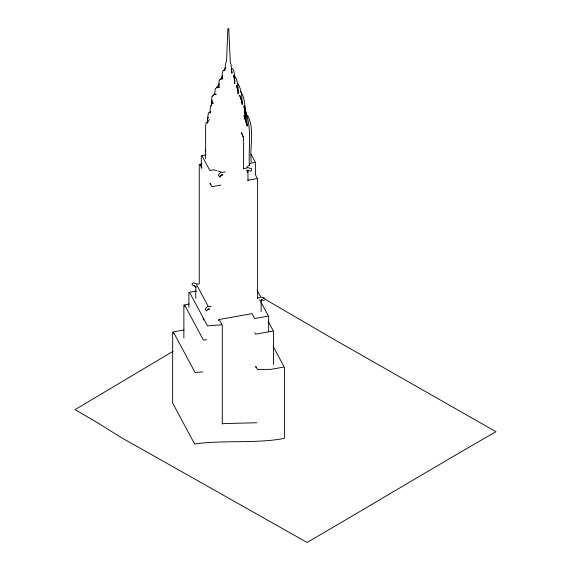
<?xml version="1.0" encoding="UTF-8"?>
<svg xmlns="http://www.w3.org/2000/svg" width="571" height="571" viewBox="0 0 571 571"><rect width="100%" height="100%" fill="white"/><g stroke="black" fill="none" stroke-linecap="round" stroke-linejoin="round"><path stroke-width="0.86" d="M211.463 106.07L211.82 96.892L213.954 94.786L216.445 94.343M218.657 87.877L219.107 80.682L220.27 79.276L222.868 78.812M209.835 112.887L210.513 106.12L212.319 103.287L213.69 103.044M214.675 94.215L215.303 88.641L216.937 87.534L219.978 86.992M211.748 103.558L212.141 100.211M224.881 69.398L225.788 62.839L226.551 61.054L227.879 28.7L228.735 28.55L230.32 62.318L231.084 64.694L231.99 73.266L231.612 70.883M211.877 103.515L212.155 101.802M222.34 75.729L222.076 78.955M218.657 85.636L219.064 83.908M222.476 75.643L222.076 77.328L222.362 72.431L223.118 70.483L225.26 70.105M248.114 170.144L247.571 172.385L247.571 170.144M210.092 112.958L210.513 111.338M208.058 117.54L207.487 118.961L207.487 123.329M208.215 117.505L207.487 118.961L208.422 112.772L210.135 112.466M223.811 70.461L225.424 67.935M209.486 119.517L207.623 122.372L206.167 122.629L205.631 126.177L205.631 158.759M220.078 79.597L222.212 77.178M220.706 172.321L218.565 174.662L218.565 175.597L219.578 176.846L222.04 174.633L221.027 175.261L222.04 175.568L222.897 174.633M246.829 167.481L248.456 165.697M207.566 306.484L205.424 308.825L205.424 309.76L206.438 311.002L208.893 308.797L207.88 309.425L208.893 309.732L209.75 308.797M262.032 299.254L260.961 300.425L259.341 299.932M216.673 87.113L219.007 84.843M212.626 96.014L215.024 93.715M173.092 351.251L75.037 409.664L98.026 423.011L120.552 437.158L307.098 542.45C370.194 505.756 432.682 468.034 495.963 431.712L332.015 338.268L262.674 297.834M231.391 69.005L232.818 68.748C235.195 73.266 234.538 78.727 234.802 83.694L234.324 81.339M205.674 155.026L201.292 155.812L201.292 168.167L201.948 168.052L200.114 164.634M201.884 163.906L199.258 164.377L199.258 283.83L197.537 284.137L193.169 282.809L192.099 283.98L192.099 284.915L194.69 285.893M254.723 162.499L250.726 163.213L249.099 164.998L249.384 165.533C248.314 147.439 252.296 128.168 245.252 110.91M225.288 171.921L221.569 172.585L221.277 172.049L218.193 171.107M243.396 168.681L247.122 168.017M220.906 185.061L211.927 186.66L210.099 183.248L210.099 184.369M256.757 178.652L247.778 180.258L247.978 180.636L247.978 170.151M196.545 291.082L188.894 292.452L188.894 307.434M189.122 304.05L183.862 304.993L183.862 337.939M211.27 306.234L208.422 306.741L196.61 284.715M260.262 297.477L257.414 297.991L257.621 298.369L257.621 178.916L255.587 175.119L255.587 162.764L251.104 154.406M184.048 329.995L172.656 332.029L172.656 403.076L194.583 443.967C224.382 439.82 254.859 443.86 284.415 438.414L284.415 367.367L273.174 346.397M267.792 316.198L254.652 318.547L252.011 313.629L218.572 319.603L218.572 320.724M272.688 331.116L255.601 334.171L254.852 332.779M283.551 367.103L271.154 369.323L257.5 369.537L255.801 366.382L255.801 367.503M246.172 115.478L247.578 115.285C255.087 129.553 249.413 146.761 251.247 162.057M221.384 324.842L207.53 325.87L189.75 292.716M206.838 339.781L203.376 340.038L184.726 305.249L184.726 306.377M202.684 371.921L195.068 372.485L173.513 332.293L173.513 333.414M256.793 422.74L222.076 423.653L222.283 424.032L222.283 325.177L219.435 319.867M247.571 167.517L251.633 168.752L251.097 171.214L248.356 170.379L247.821 170.965L246.194 170.472M216.973 170.736L213.889 169.801L209.892 170.515L202.148 156.076M264.773 298.219L260.719 296.984L257.05 290.147M261.497 299.839L264.237 300.674M205.781 151.101L205.246 150.751L205.246 149.816M235.166 76.614C238.25 81.76 237.993 88.098 238.214 93.908L237.836 92.245M237.907 83.78C241.761 89.933 241.933 97.527 242.197 104.572L241.847 102.901M240.662 91.553C247.678 101.838 242.96 114.942 247.207 125.941L246.358 114.336L244.723 105.642M260.747 301.716L268.655 316.462L268.655 331.437M268.149 321.316L273.545 331.38L273.545 364.334M202.983 318.511L203.811 320.053M220.013 175.882L220.706 177.188M243.146 136.762L241.419 132.522L243.596 137.604L243.596 169.059M246.294 120.367L247.207 125.941L244.045 115.613L245.416 120.388L245.23 117.897M261.125 300.467L261.125 311.595M195.753 298.312L195.753 286.328L196.16 287.085L194.839 286.685L194.839 285.75M233.874 75.979L233.582 75.436L234.802 81.253L233.874 75.979M236.794 86.128L236.351 85.3L238.214 91.66L236.794 86.128M240.198 96.313L239.57 95.143L242.197 102.694L240.198 96.313M244.252 106.713L243.896 106.049L245.416 116.356L244.252 106.713"/></g></svg>
